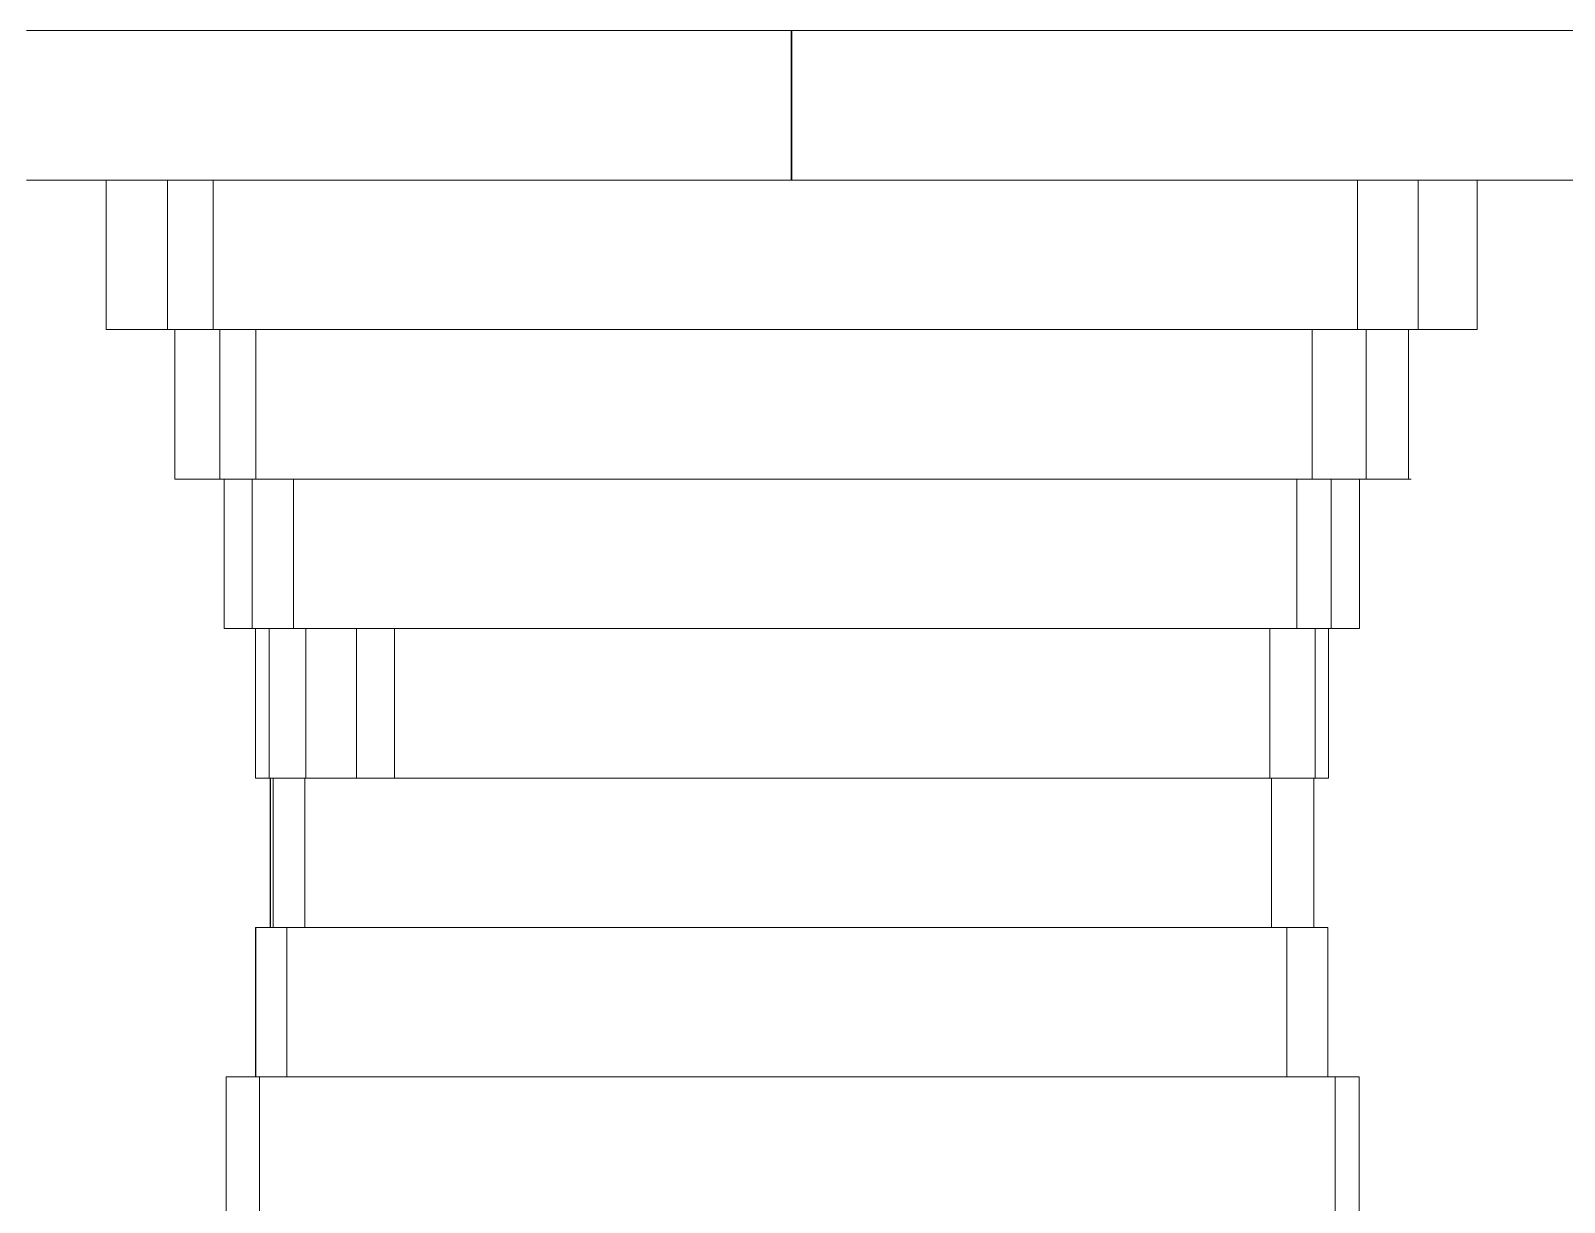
# Model space of a CAD drawing. Header units: metres. Extents: x 294 to 1101, y -498 to -355.
# Drawn here: x 622.938 to 624.683, y -486.95 to -485.618 of the extents above; entities that cross this region are included whole.
import ezdxf

# ---------------------------------------------------------------- set-up
doc = ezdxf.new("R2010")
doc.units = ezdxf.units.M
doc.layers.add('19-JARDINERIA', color=80, linetype='Continuous', lineweight=0)

msp = doc.modelspace()

# ---------------------------------------------------------------- linework, layer by layer
at = {"layer": '19-JARDINERIA', "color": 251}
for p, q in [((622.9722, -485.6176), (622.933, -485.6176)), ((623.0116, -485.6176), (622.9722, -485.6176)), ((623.0509, -485.6176), (623.0116, -485.6176)), ((623.0903, -485.6176), (623.0509, -485.6176)), ((623.1298, -485.6176), (623.0903, -485.6176)), ((623.1693, -485.6176), (623.1298, -485.6176)), ((623.2089, -485.6176), (623.1693, -485.6176)), ((623.2484, -485.6176), (623.2089, -485.6176)), ((623.2881, -485.6176), (623.2484, -485.6176)), ((623.3277, -485.6176), (623.2881, -485.6176)), ((623.3674, -485.6176), (623.3277, -485.6176)), ((623.4071, -485.6176), (623.3674, -485.6176)), ((623.4468, -485.6176), (623.4071, -485.6176)), ((623.4866, -485.6176), (623.4468, -485.6176)), ((623.5264, -485.6176), (623.4866, -485.6176)), ((623.5662, -485.6176), (623.5264, -485.6176)), ((623.606, -485.6176), (623.5662, -485.6176)), ((623.6458, -485.6176), (623.606, -485.6176)), ((623.6857, -485.6176), (623.6458, -485.6176)), ((623.7255, -485.6176), (623.6857, -485.6176)), ((623.7654, -485.6176), (623.7255, -485.6176)), ((623.803, -485.6176), (623.7654, -485.6176)), ((623.803, -485.6176), (623.8034, -485.6176)), ((623.803, -485.6176), (623.803, -485.7876)), ((623.8034, -485.7876), (623.8034, -485.6176)), ((623.8034, -485.6176), (623.8037, -485.6176)), ((623.8052, -485.6176), (623.8037, -485.6176)), ((623.8037, -485.6176), (623.8037, -485.7876)), ((623.8451, -485.6176), (623.8052, -485.6176)), ((623.8849, -485.6176), (623.8451, -485.6176)), ((623.9248, -485.6176), (623.8849, -485.6176)), ((623.9646, -485.6176), (623.9248, -485.6176)), ((624.0045, -485.6176), (623.9646, -485.6176)), ((624.0443, -485.6176), (624.0045, -485.6176)), ((624.0841, -485.6176), (624.0443, -485.6176)), ((624.1239, -485.6176), (624.0841, -485.6176)), ((624.1636, -485.6176), (624.1239, -485.6176)), ((624.2034, -485.6176), (624.1636, -485.6176)), ((624.2431, -485.6176), (624.2034, -485.6176)), ((624.2828, -485.6176), (624.2431, -485.6176)), ((624.3224, -485.6176), (624.2828, -485.6176)), ((624.362, -485.6176), (624.3224, -485.6176)), ((624.4016, -485.6176), (624.362, -485.6176)), ((624.4412, -485.6176), (624.4016, -485.6176)), ((624.4807, -485.6176), (624.4412, -485.6176)), ((624.5201, -485.6176), (624.4807, -485.6176)), ((624.5596, -485.6176), (624.5201, -485.6176)), ((624.5989, -485.6176), (624.5596, -485.6176)), ((624.6382, -485.6176), (624.5989, -485.6176)), ((624.6775, -485.6176), (624.6382, -485.6176)), ((624.7167, -485.6176), (624.6775, -485.6176)), ((622.9722, -485.7876), (622.933, -485.7876)), ((623.0116, -485.7876), (622.9722, -485.7876)), ((623.0237, -485.7876), (623.0116, -485.7876)), ((623.0237, -485.9576), (623.0237, -485.7876)), ((623.0238, -485.7876), (623.0237, -485.7876)), ((623.0238, -485.9576), (623.0238, -485.7876)), ((623.0509, -485.7876), (623.0238, -485.7876)), ((623.0903, -485.7876), (623.0509, -485.7876)), ((623.0913, -485.7876), (623.0903, -485.7876)), ((623.0936, -485.7876), (623.0913, -485.7876)), ((623.0936, -485.7876), (623.0952, -485.7876)), ((623.0936, -485.7876), (623.0936, -485.9576)), ((623.0952, -485.7876), (623.0973, -485.7876)), ((623.0973, -485.7876), (623.1001, -485.7876)), ((623.1001, -485.7876), (623.1034, -485.7876)), ((623.1034, -485.7876), (623.1073, -485.7876)), ((623.1073, -485.7876), (623.1116, -485.7876)), ((623.1116, -485.7876), (623.1164, -485.7876)), ((623.1164, -485.7876), (623.1216, -485.7876)), ((623.1216, -485.7876), (623.1272, -485.7876)), ((623.1272, -485.7876), (623.1298, -485.7876)), ((623.1298, -485.7876), (623.1331, -485.7876)), ((623.1331, -485.7876), (623.1392, -485.7876)), ((623.1392, -485.7876), (623.1455, -485.7876)), ((623.1455, -485.7876), (623.1455, -485.9576)), ((623.1693, -485.7876), (623.1455, -485.7876)), ((623.2089, -485.7876), (623.1693, -485.7876)), ((623.2163, -485.7876), (623.2089, -485.7876)), ((623.2484, -485.7876), (623.2163, -485.7876)), ((623.2881, -485.7876), (623.2484, -485.7876)), ((623.3277, -485.7876), (623.2881, -485.7876)), ((623.3328, -485.7876), (623.3277, -485.7876)), ((623.3674, -485.7876), (623.3328, -485.7876)), ((623.4071, -485.7876), (623.3674, -485.7876)), ((623.4468, -485.7876), (623.4071, -485.7876)), ((623.4498, -485.7876), (623.4468, -485.7876)), ((623.4866, -485.7876), (623.4498, -485.7876)), ((623.5264, -485.7876), (623.4866, -485.7876)), ((623.5662, -485.7876), (623.5264, -485.7876)), ((623.5673, -485.7876), (623.5662, -485.7876)), ((623.606, -485.7876), (623.5673, -485.7876)), ((623.6458, -485.7876), (623.606, -485.7876)), ((623.6851, -485.7876), (623.6458, -485.7876)), ((623.6857, -485.7876), (623.6851, -485.7876)), ((623.7255, -485.7876), (623.6857, -485.7876)), ((623.7654, -485.7876), (623.7255, -485.7876)), ((623.8029, -485.7876), (623.7654, -485.7876)), ((623.803, -485.7876), (623.8029, -485.7876)), ((623.8034, -485.7876), (623.803, -485.7876)), ((623.8037, -485.7876), (623.8034, -485.7876)), ((623.8052, -485.7876), (623.8037, -485.7876)), ((623.8451, -485.7876), (623.8052, -485.7876)), ((623.8849, -485.7876), (623.8451, -485.7876)), ((623.9208, -485.7876), (623.8849, -485.7876)), ((623.9248, -485.7876), (623.9208, -485.7876)), ((623.9646, -485.7876), (623.9248, -485.7876)), ((624.0045, -485.7876), (623.9646, -485.7876)), ((624.0386, -485.7876), (624.0045, -485.7876)), ((624.0443, -485.7876), (624.0386, -485.7876)), ((624.0841, -485.7876), (624.0443, -485.7876)), ((624.1239, -485.7876), (624.0841, -485.7876)), ((624.1561, -485.7876), (624.1239, -485.7876)), ((624.1636, -485.7876), (624.1561, -485.7876)), ((624.2034, -485.7876), (624.1636, -485.7876)), ((624.2431, -485.7876), (624.2034, -485.7876)), ((624.2731, -485.7876), (624.2431, -485.7876)), ((624.2828, -485.7876), (624.2731, -485.7876)), ((624.3224, -485.7876), (624.2828, -485.7876)), ((624.362, -485.7876), (624.3224, -485.7876)), ((624.3897, -485.7876), (624.362, -485.7876)), ((624.4016, -485.7876), (624.3897, -485.7876)), ((624.4412, -485.7876), (624.4016, -485.7876)), ((624.4475, -485.7876), (624.4412, -485.7876)), ((624.4475, -485.7876), (624.4557, -485.7876)), ((624.4475, -485.7876), (624.4475, -485.9576)), ((624.4557, -485.7876), (624.4637, -485.7876)), ((624.4637, -485.7876), (624.4715, -485.7876)), ((624.4715, -485.7876), (624.4788, -485.7876)), ((624.4788, -485.7876), (624.4807, -485.7876)), ((624.4807, -485.7876), (624.4857, -485.7876)), ((624.4857, -485.7876), (624.492, -485.7876)), ((624.492, -485.7876), (624.4978, -485.7876)), ((624.4978, -485.7876), (624.503, -485.7876)), ((624.503, -485.7876), (624.5075, -485.7876)), ((624.5075, -485.7876), (624.5112, -485.7876)), ((624.5112, -485.7876), (624.5142, -485.7876)), ((624.5142, -485.7876), (624.5164, -485.7876)), ((624.5164, -485.7876), (624.5164, -485.9576)), ((624.5164, -485.7876), (624.5201, -485.7876)), ((624.5596, -485.7876), (624.5201, -485.7876)), ((624.5837, -485.7876), (624.5596, -485.7876)), ((624.5837, -485.9576), (624.5837, -485.7876)), ((624.5837, -485.7876), (624.5989, -485.7876)), ((624.6382, -485.7876), (624.5989, -485.7876)), ((624.6775, -485.7876), (624.6382, -485.7876)), ((624.7167, -485.7876), (624.6775, -485.7876)), ((623.0238, -485.9576), (623.0237, -485.9576)), ((623.0913, -485.9576), (623.0238, -485.9576)), ((623.0936, -485.9576), (623.0913, -485.9576)), ((623.0936, -485.9576), (623.0952, -485.9576)), ((623.0973, -485.9576), (623.0952, -485.9576)), ((623.0973, -485.9576), (623.1001, -485.9576)), ((623.1001, -485.9576), (623.102, -485.9576)), ((623.102, -486.1276), (623.102, -485.9576)), ((623.1034, -485.9576), (623.102, -485.9576)), ((623.1034, -485.9576), (623.1073, -485.9576)), ((623.1116, -485.9576), (623.1073, -485.9576)), ((623.1164, -485.9576), (623.1116, -485.9576)), ((623.1216, -485.9576), (623.1164, -485.9576)), ((623.1272, -485.9576), (623.1216, -485.9576)), ((623.1331, -485.9576), (623.1272, -485.9576)), ((623.1392, -485.9576), (623.1331, -485.9576)), ((623.1441, -485.9576), (623.1392, -485.9576)), ((623.1455, -485.9576), (623.1441, -485.9576)), ((623.1529, -485.9576), (623.1455, -485.9576)), ((623.1529, -485.9576), (623.1539, -485.9576)), ((623.1529, -485.9576), (623.1529, -486.1276)), ((623.1539, -485.9576), (623.1554, -485.9576)), ((623.1554, -485.9576), (623.1575, -485.9576)), ((623.1575, -485.9576), (623.16, -485.9576)), ((623.16, -485.9576), (623.163, -485.9576)), ((623.163, -485.9576), (623.1665, -485.9576)), ((623.1665, -485.9576), (623.1703, -485.9576)), ((623.1703, -485.9576), (623.1745, -485.9576)), ((623.1745, -485.9576), (623.179, -485.9576)), ((623.179, -485.9576), (623.1838, -485.9576)), ((623.1838, -485.9576), (623.1888, -485.9576)), ((623.1888, -485.9576), (623.1939, -485.9576)), ((623.1939, -485.9576), (623.1939, -486.1276)), ((623.1939, -485.9576), (623.2163, -485.9576)), ((623.2637, -485.9576), (623.2163, -485.9576)), ((623.3328, -485.9576), (623.2637, -485.9576)), ((623.3711, -485.9576), (623.3328, -485.9576)), ((623.4498, -485.9576), (623.3711, -485.9576)), ((623.4788, -485.9576), (623.4498, -485.9576)), ((623.5673, -485.9576), (623.4788, -485.9576)), ((623.5868, -485.9576), (623.5673, -485.9576)), ((623.6851, -485.9576), (623.5868, -485.9576)), ((623.695, -485.9576), (623.6851, -485.9576)), ((623.8029, -485.9576), (623.695, -485.9576)), ((623.8033, -485.9576), (623.8029, -485.9576)), ((623.8033, -485.9576), (623.9116, -485.9576)), ((623.9116, -485.9576), (623.9208, -485.9576)), ((624.0198, -485.9576), (623.9208, -485.9576)), ((624.0386, -485.9576), (624.0198, -485.9576)), ((624.1278, -485.9576), (624.0386, -485.9576)), ((624.1561, -485.9576), (624.1278, -485.9576)), ((624.2355, -485.9576), (624.1561, -485.9576)), ((624.2731, -485.9576), (624.2355, -485.9576)), ((624.3429, -485.9576), (624.2731, -485.9576)), ((624.3897, -485.9576), (624.3429, -485.9576)), ((624.3958, -485.9576), (624.3897, -485.9576)), ((624.3958, -485.9576), (624.4035, -485.9576)), ((624.3958, -485.9576), (624.3958, -486.1276)), ((624.4035, -485.9576), (624.4109, -485.9576)), ((624.4109, -485.9576), (624.4181, -485.9576)), ((624.4181, -485.9576), (624.4249, -485.9576)), ((624.4249, -485.9576), (624.4312, -485.9576)), ((624.4312, -485.9576), (624.4369, -485.9576)), ((624.4369, -485.9576), (624.4421, -485.9576)), ((624.4421, -485.9576), (624.4466, -485.9576)), ((624.4466, -485.9576), (624.4475, -485.9576)), ((624.4475, -485.9576), (624.4505, -485.9576)), ((624.4505, -485.9576), (624.4535, -485.9576)), ((624.4535, -485.9576), (624.4557, -485.9576)), ((624.4557, -485.9576), (624.4558, -485.9576)), ((624.4558, -485.9576), (624.4573, -485.9576)), ((624.4573, -485.9576), (624.4636, -485.9576)), ((624.4573, -485.9576), (624.4573, -486.1276)), ((624.4636, -485.9576), (624.4637, -485.9576)), ((624.4637, -485.9576), (624.4715, -485.9576)), ((624.4715, -485.9576), (624.4788, -485.9576)), ((624.4788, -485.9576), (624.4857, -485.9576)), ((624.4857, -485.9576), (624.492, -485.9576)), ((624.492, -485.9576), (624.4978, -485.9576)), ((624.4978, -485.9576), (624.503, -485.9576)), ((624.5055, -485.9576), (624.503, -485.9576)), ((624.5055, -485.9576), (624.5075, -485.9576)), ((624.5055, -486.1276), (624.5055, -485.9576)), ((624.5075, -485.9576), (624.5112, -485.9576)), ((624.5112, -485.9576), (624.5142, -485.9576)), ((624.5164, -485.9576), (624.5142, -485.9576)), ((624.5164, -485.9576), (624.5837, -485.9576)), ((623.1441, -486.1276), (623.102, -486.1276)), ((623.1529, -486.1276), (623.1441, -486.1276)), ((623.1529, -486.1276), (623.1539, -486.1276)), ((623.1554, -486.1276), (623.1539, -486.1276)), ((623.1554, -486.1276), (623.1575, -486.1276)), ((623.1575, -486.1276), (623.1579, -486.1276)), ((623.1579, -486.2976), (623.1579, -486.1276)), ((623.16, -486.1276), (623.1579, -486.1276)), ((623.163, -486.1276), (623.16, -486.1276)), ((623.1665, -486.1276), (623.163, -486.1276)), ((623.1703, -486.1276), (623.1665, -486.1276)), ((623.1745, -486.1276), (623.1703, -486.1276)), ((623.179, -486.1276), (623.1745, -486.1276)), ((623.1823, -486.1276), (623.179, -486.1276)), ((623.1838, -486.1276), (623.1823, -486.1276)), ((623.1888, -486.1276), (623.1838, -486.1276)), ((623.1899, -486.1276), (623.1888, -486.1276)), ((623.1899, -486.1276), (623.1908, -486.1276)), ((623.1899, -486.1276), (623.1899, -486.2976)), ((623.1908, -486.1276), (623.1923, -486.1276)), ((623.1923, -486.1276), (623.1939, -486.1276)), ((623.1939, -486.1276), (623.1945, -486.1276)), ((623.1945, -486.1276), (623.1973, -486.1276)), ((623.1973, -486.1276), (623.2007, -486.1276)), ((623.2007, -486.1276), (623.2047, -486.1276)), ((623.2047, -486.1276), (623.2092, -486.1276)), ((623.2092, -486.1276), (623.2141, -486.1276)), ((623.2141, -486.1276), (623.2194, -486.1276)), ((623.2194, -486.1276), (623.225, -486.1276)), ((623.225, -486.1276), (623.2308, -486.1276)), ((623.2308, -486.1276), (623.2368, -486.1276)), ((623.2368, -486.1276), (623.2368, -486.2976)), ((623.2368, -486.1276), (623.2637, -486.1276)), ((623.2637, -486.1276), (623.2947, -486.1276)), ((623.2947, -486.1276), (623.3711, -486.1276)), ((623.3711, -486.1276), (623.3962, -486.1276)), ((623.3962, -486.1276), (623.4788, -486.1276)), ((623.4788, -486.1276), (623.4979, -486.1276)), ((623.4979, -486.1276), (623.5868, -486.1276)), ((623.5868, -486.1276), (623.5998, -486.1276)), ((623.5998, -486.1276), (623.695, -486.1276)), ((623.695, -486.1276), (623.7019, -486.1276)), ((623.7019, -486.1276), (623.8033, -486.1276)), ((623.8033, -486.1276), (623.8039, -486.1276)), ((623.8039, -486.1276), (623.906, -486.1276)), ((623.906, -486.1276), (623.9116, -486.1276)), ((623.9116, -486.1276), (624.0081, -486.1276)), ((624.0081, -486.1276), (624.0198, -486.1276)), ((624.0198, -486.1276), (624.11, -486.1276)), ((624.11, -486.1276), (624.1278, -486.1276)), ((624.1278, -486.1276), (624.2117, -486.1276)), ((624.2117, -486.1276), (624.2355, -486.1276)), ((624.2355, -486.1276), (624.3132, -486.1276)), ((624.3132, -486.1276), (624.3429, -486.1276)), ((624.3429, -486.1276), (624.3783, -486.1276)), ((624.3783, -486.1276), (624.3833, -486.1276)), ((624.3783, -486.1276), (624.3783, -486.2976)), ((624.3833, -486.1276), (624.3882, -486.1276)), ((624.3882, -486.1276), (624.3929, -486.1276)), ((624.3929, -486.1276), (624.3958, -486.1276)), ((624.3958, -486.1276), (624.3973, -486.1276)), ((624.3973, -486.1276), (624.4014, -486.1276)), ((624.4014, -486.1276), (624.4035, -486.1276)), ((624.4035, -486.1276), (624.4051, -486.1276)), ((624.4051, -486.1276), (624.4084, -486.1276)), ((624.4084, -486.1276), (624.4109, -486.1276)), ((624.4109, -486.1276), (624.4112, -486.1276)), ((624.4112, -486.1276), (624.4136, -486.1276)), ((624.4136, -486.1276), (624.4154, -486.1276)), ((624.4154, -486.1276), (624.4167, -486.1276)), ((624.4167, -486.1276), (624.4174, -486.1276)), ((624.4174, -486.1276), (624.4174, -486.2976)), ((624.4174, -486.1276), (624.4181, -486.1276)), ((624.4181, -486.1276), (624.4249, -486.1276)), ((624.4249, -486.1276), (624.4256, -486.1276)), ((624.4256, -486.1276), (624.4312, -486.1276)), ((624.4312, -486.1276), (624.4369, -486.1276)), ((624.4369, -486.1276), (624.4421, -486.1276)), ((624.4421, -486.1276), (624.4466, -486.1276)), ((624.4466, -486.1276), (624.4498, -486.1276)), ((624.4498, -486.2976), (624.4498, -486.1276)), ((624.4498, -486.1276), (624.4505, -486.1276)), ((624.4505, -486.1276), (624.4535, -486.1276)), ((624.4535, -486.1276), (624.4558, -486.1276)), ((624.4573, -486.1276), (624.4558, -486.1276)), ((624.4573, -486.1276), (624.4636, -486.1276)), ((624.4636, -486.1276), (624.5055, -486.1276)), ((624.5055, -486.1276), (624.5085, -486.1276)), ((623.1823, -486.2976), (623.1579, -486.2976)), ((623.1899, -486.2976), (623.1823, -486.2976)), ((623.1899, -486.2976), (623.1908, -486.2976)), ((623.1908, -486.2976), (623.1923, -486.2976)), ((623.1923, -486.2976), (623.1936, -486.2976)), ((623.1936, -486.4676), (623.1936, -486.2976)), ((623.1945, -486.2976), (623.1936, -486.2976)), ((623.1973, -486.2976), (623.1945, -486.2976)), ((623.2007, -486.2976), (623.1973, -486.2976)), ((623.2047, -486.2976), (623.2007, -486.2976)), ((623.2056, -486.2976), (623.2047, -486.2976)), ((623.2092, -486.2976), (623.2056, -486.2976)), ((623.2092, -486.2976), (623.2097, -486.2976)), ((623.2092, -486.2976), (623.2092, -486.4676)), ((623.2092, -486.2976), (623.2092, -486.2976)), ((623.2097, -486.2976), (623.2109, -486.2976)), ((623.2109, -486.2976), (623.2127, -486.2976)), ((623.2127, -486.2976), (623.2141, -486.2976)), ((623.2141, -486.2976), (623.2151, -486.2976)), ((623.2151, -486.2976), (623.2181, -486.2976)), ((623.2181, -486.2976), (623.2194, -486.2976)), ((623.2194, -486.2976), (623.2216, -486.2976)), ((623.2216, -486.2976), (623.225, -486.2976)), ((623.225, -486.2976), (623.2256, -486.2976)), ((623.2256, -486.2976), (623.23, -486.2976)), ((623.23, -486.2976), (623.2308, -486.2976)), ((623.2308, -486.2976), (623.2348, -486.2976)), ((623.2348, -486.2976), (623.2368, -486.2976)), ((623.2368, -486.2976), (623.24, -486.2976)), ((623.24, -486.2976), (623.2453, -486.2976)), ((623.2453, -486.2976), (623.2508, -486.2976)), ((623.2508, -486.2976), (623.2508, -486.4676)), ((623.2947, -486.2976), (623.2508, -486.2976)), ((623.3087, -486.2976), (623.2947, -486.2976)), ((623.3087, -486.4676), (623.3087, -486.2976)), ((623.3518, -486.2976), (623.3087, -486.2976)), ((623.3518, -486.4676), (623.3518, -486.2976)), ((623.3962, -486.2976), (623.3518, -486.2976)), ((623.4074, -486.2976), (623.3962, -486.2976)), ((623.4979, -486.2976), (623.4074, -486.2976)), ((623.5064, -486.2976), (623.4979, -486.2976)), ((623.5998, -486.2976), (623.5064, -486.2976)), ((623.6054, -486.2976), (623.5998, -486.2976)), ((623.7019, -486.2976), (623.6054, -486.2976)), ((623.7046, -486.2976), (623.7019, -486.2976)), ((623.8039, -486.2976), (623.7046, -486.2976)), ((623.8044, -486.2976), (623.8039, -486.2976)), ((623.8039, -486.2976), (623.8039, -486.2976)), ((623.9031, -486.2976), (623.8044, -486.2976)), ((623.906, -486.2976), (623.9031, -486.2976)), ((624.0023, -486.2976), (623.906, -486.2976)), ((624.0081, -486.2976), (624.0023, -486.2976)), ((624.1014, -486.2976), (624.0081, -486.2976)), ((624.11, -486.2976), (624.1014, -486.2976)), ((624.2003, -486.2976), (624.11, -486.2976)), ((624.2117, -486.2976), (624.2003, -486.2976)), ((624.2991, -486.2976), (624.2117, -486.2976)), ((624.3132, -486.2976), (624.2991, -486.2976)), ((624.3475, -486.2976), (624.3132, -486.2976)), ((624.3475, -486.2976), (624.3544, -486.2976)), ((624.3475, -486.2976), (624.3475, -486.4676)), ((624.3544, -486.2976), (624.361, -486.2976)), ((624.361, -486.2976), (624.3673, -486.2976)), ((624.3673, -486.2976), (624.3733, -486.2976)), ((624.3733, -486.2976), (624.3783, -486.2976)), ((624.3783, -486.2976), (624.3788, -486.2976)), ((624.3788, -486.2976), (624.3833, -486.2976)), ((624.3833, -486.2976), (624.3838, -486.2976)), ((624.3838, -486.2976), (624.3881, -486.2976)), ((624.3881, -486.2976), (624.3882, -486.2976)), ((624.3882, -486.2976), (624.3918, -486.2976)), ((624.3918, -486.2976), (624.3929, -486.2976)), ((624.3929, -486.2976), (624.3948, -486.2976)), ((624.3948, -486.2976), (624.397, -486.2976)), ((624.397, -486.2976), (624.3973, -486.2976)), ((624.3973, -486.2976), (624.3985, -486.2976)), ((624.3985, -486.2976), (624.3991, -486.2976)), ((624.3991, -486.2976), (624.3991, -486.4676)), ((624.3991, -486.2976), (624.4014, -486.2976)), ((624.4014, -486.2976), (624.4024, -486.2976)), ((624.4024, -486.2976), (624.4051, -486.2976)), ((624.4051, -486.2976), (624.4084, -486.2976)), ((624.4084, -486.2976), (624.4112, -486.2976)), ((624.4112, -486.2976), (624.4136, -486.2976)), ((624.4136, -486.2976), (624.4143, -486.2976)), ((624.4143, -486.2976), (624.4154, -486.2976)), ((624.4143, -486.4676), (624.4143, -486.2976)), ((624.4154, -486.2976), (624.4167, -486.2976)), ((624.4167, -486.2976), (624.4174, -486.2976)), ((624.4174, -486.2976), (624.4256, -486.2976)), ((624.4498, -486.2976), (624.4256, -486.2976)), ((623.2056, -486.4676), (623.1936, -486.4676)), ((623.2092, -486.4676), (623.2056, -486.4676)), ((623.2092, -486.4676), (623.2097, -486.4676)), ((623.2097, -486.4676), (623.2104, -486.4676)), ((623.2104, -486.4676), (623.2104, -486.6376)), ((623.2104, -486.4676), (623.2105, -486.4676)), ((623.2105, -486.6376), (623.2105, -486.4676)), ((623.2106, -486.4676), (623.2105, -486.4676)), ((623.2106, -486.4676), (623.2109, -486.4676)), ((623.2109, -486.4676), (623.2115, -486.4676)), ((623.2115, -486.4676), (623.2127, -486.4676)), ((623.2127, -486.4676), (623.213, -486.4676)), ((623.213, -486.4676), (623.2139, -486.4676)), ((623.2139, -486.6376), (623.2139, -486.4676)), ((623.2139, -486.4676), (623.2151, -486.4676)), ((623.2151, -486.4676), (623.2152, -486.4676)), ((623.2152, -486.4676), (623.218, -486.4676)), ((623.218, -486.4676), (623.2181, -486.4676)), ((623.2181, -486.4676), (623.2213, -486.4676)), ((623.2213, -486.4676), (623.2216, -486.4676)), ((623.2216, -486.4676), (623.2251, -486.4676)), ((623.2251, -486.4676), (623.2256, -486.4676)), ((623.2256, -486.4676), (623.2294, -486.4676)), ((623.2294, -486.4676), (623.23, -486.4676)), ((623.23, -486.4676), (623.2341, -486.4676)), ((623.2341, -486.4676), (623.2348, -486.4676)), ((623.2348, -486.4676), (623.2391, -486.4676)), ((623.2391, -486.4676), (623.24, -486.4676)), ((623.24, -486.4676), (623.2443, -486.4676)), ((623.2443, -486.4676), (623.2453, -486.4676)), ((623.2453, -486.4676), (623.2497, -486.4676)), ((623.2497, -486.4676), (623.2497, -486.6376)), ((623.2508, -486.4676), (623.2497, -486.4676)), ((623.3081, -486.4676), (623.2508, -486.4676)), ((623.3087, -486.4676), (623.3081, -486.4676)), ((623.3518, -486.4676), (623.3087, -486.4676)), ((623.3578, -486.4676), (623.3518, -486.4676)), ((623.407, -486.4676), (623.3578, -486.4676)), ((623.4074, -486.4676), (623.407, -486.4676)), ((623.5061, -486.4676), (623.4074, -486.4676)), ((623.5064, -486.4676), (623.5061, -486.4676)), ((623.6053, -486.4676), (623.5064, -486.4676)), ((623.6054, -486.4676), (623.6053, -486.4676)), ((623.7046, -486.4676), (623.6054, -486.4676)), ((623.7047, -486.4676), (623.7046, -486.4676)), ((623.8039, -486.4676), (623.7047, -486.4676)), ((623.8041, -486.4676), (623.8039, -486.4676)), ((623.8044, -486.4676), (623.8041, -486.4676)), ((623.9031, -486.4676), (623.8044, -486.4676)), ((623.9035, -486.4676), (623.9031, -486.4676)), ((624.0023, -486.4676), (623.9035, -486.4676)), ((624.0028, -486.4676), (624.0023, -486.4676)), ((624.1014, -486.4676), (624.0028, -486.4676)), ((624.102, -486.4676), (624.1014, -486.4676)), ((624.2003, -486.4676), (624.102, -486.4676)), ((624.2011, -486.4676), (624.2003, -486.4676)), ((624.2991, -486.4676), (624.2011, -486.4676)), ((624.3001, -486.4676), (624.2991, -486.4676)), ((624.3475, -486.4676), (624.3001, -486.4676)), ((624.3494, -486.4676), (624.3475, -486.4676)), ((624.3494, -486.4676), (624.3494, -486.6376)), ((624.3494, -486.4676), (624.3544, -486.4676)), ((624.3544, -486.4676), (624.356, -486.4676)), ((624.356, -486.4676), (624.361, -486.4676)), ((624.361, -486.4676), (624.3624, -486.4676)), ((624.3624, -486.4676), (624.3673, -486.4676)), ((624.3673, -486.4676), (624.3685, -486.4676)), ((624.3685, -486.4676), (624.3733, -486.4676)), ((624.3733, -486.4676), (624.3743, -486.4676)), ((624.3743, -486.4676), (624.3788, -486.4676)), ((624.3788, -486.4676), (624.3795, -486.4676)), ((624.3795, -486.4676), (624.3838, -486.4676)), ((624.3838, -486.4676), (624.3842, -486.4676)), ((624.3842, -486.4676), (624.3881, -486.4676)), ((624.3881, -486.4676), (624.3883, -486.4676)), ((624.3883, -486.4676), (624.3917, -486.4676)), ((624.3917, -486.4676), (624.3918, -486.4676)), ((624.3944, -486.4676), (624.3918, -486.4676)), ((624.3944, -486.4676), (624.3948, -486.4676)), ((624.3962, -486.4676), (624.3948, -486.4676)), ((624.3962, -486.4676), (624.397, -486.4676)), ((624.397, -486.4676), (624.3973, -486.4676)), ((624.3973, -486.4676), (624.3976, -486.4676)), ((624.3976, -486.6376), (624.3976, -486.4676)), ((624.3976, -486.4676), (624.3976, -486.6376)), ((624.3976, -486.4676), (624.3976, -486.4676)), ((624.3976, -486.4676), (624.3985, -486.4676)), ((624.3985, -486.4676), (624.3991, -486.4676)), ((624.3991, -486.4676), (624.4024, -486.4676)), ((624.4143, -486.4676), (624.4024, -486.4676)), ((623.1939, -486.6376), (623.1938, -486.6376)), ((623.1938, -486.6376), (623.1938, -486.8076)), ((623.1939, -486.6376), (623.1939, -486.8076)), ((623.1939, -486.6376), (623.1944, -486.6376)), ((623.1944, -486.6376), (623.1956, -486.6376)), ((623.1956, -486.6376), (623.1975, -486.6376)), ((623.1975, -486.6376), (623.1999, -486.6376)), ((623.1999, -486.6376), (623.2029, -486.6376)), ((623.2029, -486.6376), (623.2064, -486.6376)), ((623.2064, -486.6376), (623.2103, -486.6376)), ((623.2103, -486.6376), (623.2104, -486.6376)), ((623.2104, -486.6376), (623.2105, -486.6376)), ((623.2106, -486.6376), (623.2105, -486.6376)), ((623.2115, -486.6376), (623.2106, -486.6376)), ((623.213, -486.6376), (623.2115, -486.6376)), ((623.2139, -486.6376), (623.213, -486.6376)), ((623.2139, -486.6376), (623.2146, -486.6376)), ((623.2146, -486.6376), (623.2152, -486.6376)), ((623.2152, -486.6376), (623.218, -486.6376)), ((623.218, -486.6376), (623.2193, -486.6376)), ((623.2193, -486.6376), (623.2213, -486.6376)), ((623.2213, -486.6376), (623.2241, -486.6376)), ((623.2241, -486.6376), (623.2251, -486.6376)), ((623.2251, -486.6376), (623.2291, -486.6376)), ((623.2291, -486.6376), (623.2291, -486.8076)), ((623.2294, -486.6376), (623.2291, -486.6376)), ((623.2341, -486.6376), (623.2294, -486.6376)), ((623.2391, -486.6376), (623.2341, -486.6376)), ((623.2443, -486.6376), (623.2391, -486.6376)), ((623.2497, -486.6376), (623.2443, -486.6376)), ((623.2923, -486.6376), (623.2497, -486.6376)), ((623.3081, -486.6376), (623.2923, -486.6376)), ((623.3578, -486.6376), (623.3081, -486.6376)), ((623.3638, -486.6376), (623.3578, -486.6376)), ((623.3945, -486.6376), (623.3638, -486.6376)), ((623.407, -486.6376), (623.3945, -486.6376)), ((623.4968, -486.6376), (623.407, -486.6376)), ((623.5061, -486.6376), (623.4968, -486.6376)), ((623.5993, -486.6376), (623.5061, -486.6376)), ((623.6053, -486.6376), (623.5993, -486.6376)), ((623.7018, -486.6376), (623.6053, -486.6376)), ((623.7047, -486.6376), (623.7018, -486.6376)), ((623.8041, -486.6376), (623.7047, -486.6376)), ((623.8044, -486.6376), (623.8041, -486.6376)), ((623.9035, -486.6376), (623.8044, -486.6376)), ((623.907, -486.6376), (623.9035, -486.6376)), ((624.0028, -486.6376), (623.907, -486.6376)), ((624.0096, -486.6376), (624.0028, -486.6376)), ((624.102, -486.6376), (624.0096, -486.6376)), ((624.112, -486.6376), (624.102, -486.6376)), ((624.1247, -486.6376), (624.112, -486.6376)), ((624.2011, -486.6376), (624.1247, -486.6376)), ((624.2144, -486.6376), (624.2011, -486.6376)), ((624.3001, -486.6376), (624.2144, -486.6376)), ((624.3165, -486.6376), (624.3001, -486.6376)), ((624.3494, -486.6376), (624.3165, -486.6376)), ((624.356, -486.6376), (624.3494, -486.6376)), ((624.3624, -486.6376), (624.356, -486.6376)), ((624.367, -486.6376), (624.3624, -486.6376)), ((624.367, -486.6376), (624.367, -486.8076)), ((624.367, -486.6376), (624.3685, -486.6376)), ((624.3685, -486.6376), (624.3736, -486.6376)), ((624.3736, -486.6376), (624.3743, -486.6376)), ((624.3743, -486.6376), (624.3795, -486.6376)), ((624.3795, -486.6376), (624.38, -486.6376)), ((624.38, -486.6376), (624.3842, -486.6376)), ((624.3842, -486.6376), (624.3861, -486.6376)), ((624.3861, -486.6376), (624.3883, -486.6376)), ((624.3883, -486.6376), (624.3917, -486.6376)), ((624.3917, -486.6376), (624.3918, -486.6376)), ((624.3918, -486.6376), (624.3944, -486.6376)), ((624.3944, -486.6376), (624.3962, -486.6376)), ((624.397, -486.6376), (624.3962, -486.6376)), ((624.3973, -486.6376), (624.397, -486.6376)), ((624.3976, -486.6376), (624.3973, -486.6376)), ((624.3976, -486.6376), (624.3976, -486.6376)), ((624.4016, -486.6376), (624.3976, -486.6376)), ((624.4016, -486.6376), (624.4055, -486.6376)), ((624.4055, -486.6376), (624.4087, -486.6376)), ((624.4087, -486.6376), (624.4112, -486.6376)), ((624.4112, -486.6376), (624.4128, -486.6376)), ((624.4135, -486.6376), (624.4128, -486.6376)), ((624.4135, -486.6376), (624.4135, -486.8076)), ((623.1608, -486.8076), (623.1604, -486.8076)), ((623.1604, -486.8076), (623.1604, -486.9776)), ((623.1608, -486.8076), (623.1619, -486.8076)), ((623.1619, -486.8076), (623.1638, -486.8076)), ((623.1638, -486.8076), (623.1663, -486.8076)), ((623.1663, -486.8076), (623.1694, -486.8076)), ((623.1694, -486.8076), (623.1732, -486.8076)), ((623.1732, -486.8076), (623.1774, -486.8076)), ((623.1774, -486.8076), (623.1821, -486.8076)), ((623.1821, -486.8076), (623.1872, -486.8076)), ((623.1872, -486.8076), (623.1925, -486.8076)), ((623.1925, -486.8076), (623.1938, -486.8076)), ((623.1939, -486.8076), (623.1938, -486.8076)), ((623.1939, -486.8076), (623.1944, -486.8076)), ((623.1944, -486.8076), (623.1956, -486.8076)), ((623.1956, -486.8076), (623.1975, -486.8076)), ((623.1975, -486.8076), (623.198, -486.8076)), ((623.198, -486.8076), (623.198, -486.9776)), ((623.198, -486.8076), (623.1999, -486.8076)), ((623.1999, -486.8076), (623.2029, -486.8076)), ((623.2029, -486.8076), (623.2064, -486.8076)), ((623.2064, -486.8076), (623.2103, -486.8076)), ((623.2103, -486.8076), (623.2146, -486.8076)), ((623.2146, -486.8076), (623.2193, -486.8076)), ((623.2193, -486.8076), (623.2241, -486.8076)), ((623.2241, -486.8076), (623.2291, -486.8076)), ((623.2526, -486.8076), (623.2291, -486.8076)), ((623.2526, -486.8076), (623.262, -486.8076)), ((623.262, -486.8076), (623.2923, -486.8076)), ((623.3638, -486.8076), (623.2923, -486.8076)), ((623.3702, -486.8076), (623.3638, -486.8076)), ((623.3945, -486.8076), (623.3702, -486.8076)), ((623.4786, -486.8076), (623.3945, -486.8076)), ((623.4968, -486.8076), (623.4786, -486.8076)), ((623.5871, -486.8076), (623.4968, -486.8076)), ((623.5993, -486.8076), (623.5871, -486.8076)), ((623.6958, -486.8076), (623.5993, -486.8076)), ((623.7018, -486.8076), (623.6958, -486.8076)), ((623.8044, -486.8076), (623.7018, -486.8076)), ((623.907, -486.8076), (623.8044, -486.8076)), ((623.9131, -486.8076), (623.907, -486.8076)), ((624.0096, -486.8076), (623.9131, -486.8076)), ((624.0217, -486.8076), (624.0096, -486.8076)), ((624.112, -486.8076), (624.0217, -486.8076)), ((624.1247, -486.8076), (624.112, -486.8076)), ((624.1303, -486.8076), (624.1247, -486.8076)), ((624.1303, -486.8076), (624.1474, -486.8076)), ((624.1474, -486.8076), (624.2144, -486.8076)), ((624.2387, -486.8076), (624.2144, -486.8076)), ((624.3165, -486.8076), (624.2387, -486.8076)), ((624.3469, -486.8076), (624.3165, -486.8076)), ((624.3469, -486.8076), (624.3609, -486.8076)), ((624.367, -486.8076), (624.3609, -486.8076)), ((624.367, -486.8076), (624.3736, -486.8076)), ((624.3736, -486.8076), (624.38, -486.8076)), ((624.38, -486.8076), (624.3861, -486.8076)), ((624.3861, -486.8076), (624.3918, -486.8076)), ((624.3918, -486.8076), (624.397, -486.8076)), ((624.397, -486.8076), (624.4016, -486.8076)), ((624.4016, -486.8076), (624.4055, -486.8076)), ((624.4055, -486.8076), (624.4087, -486.8076)), ((624.4087, -486.8076), (624.4112, -486.8076)), ((624.4128, -486.8076), (624.4112, -486.8076)), ((624.4128, -486.8076), (624.4135, -486.8076)), ((624.4221, -486.8076), (624.4135, -486.8076)), ((624.4221, -486.8076), (624.4221, -486.9776)), ((624.4221, -486.8076), (624.4262, -486.8076)), ((624.4262, -486.8076), (624.43, -486.8076)), ((624.43, -486.8076), (624.4337, -486.8076)), ((624.4337, -486.8076), (624.4371, -486.8076)), ((624.4371, -486.8076), (624.4402, -486.8076)), ((624.4402, -486.8076), (624.4429, -486.8076)), ((624.4429, -486.8076), (624.4452, -486.8076)), ((624.4452, -486.8076), (624.447, -486.8076)), ((624.447, -486.8076), (624.4484, -486.8076)), ((624.4484, -486.8076), (624.4492, -486.8076)), ((624.4492, -486.8076), (624.4494, -486.8076)), ((624.4494, -486.8076), (624.4494, -486.9776))]:
    msp.add_line(p, q, dxfattribs=at)

doc.saveas('drawing.dxf')
